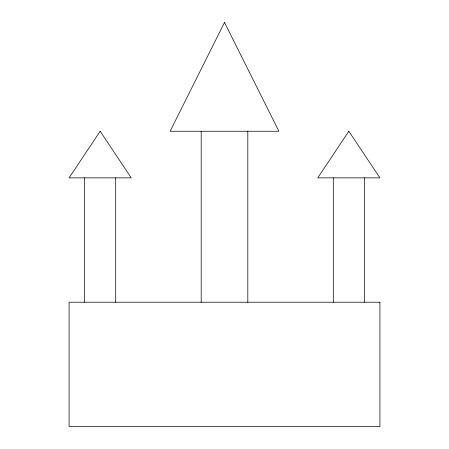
<?xml version="1.0" encoding="UTF-8"?>
<svg xmlns="http://www.w3.org/2000/svg" width="449" height="449" viewBox="0 0 449 449"><rect width="100%" height="100%" fill="white"/><g stroke="black" fill="none" stroke-linecap="round" stroke-linejoin="round"><path stroke-width="0.67" d="M364.38 177.871L364.38 302.211M333.298 177.871L333.298 302.211M247.814 131.248L247.814 302.396M201.186 131.248L201.186 302.396M115.702 177.871L115.702 302.211M84.62 177.871L84.62 302.211M224.5 22.45L170.104 131.248L278.896 131.248L224.5 22.45M100.161 131.248L69.079 177.871L131.248 177.871L100.161 131.248M348.839 131.248L317.752 177.871L379.921 177.871L348.839 131.248M379.921 302.211L69.079 302.211L69.079 426.55L379.921 426.55L379.921 302.211"/></g></svg>
